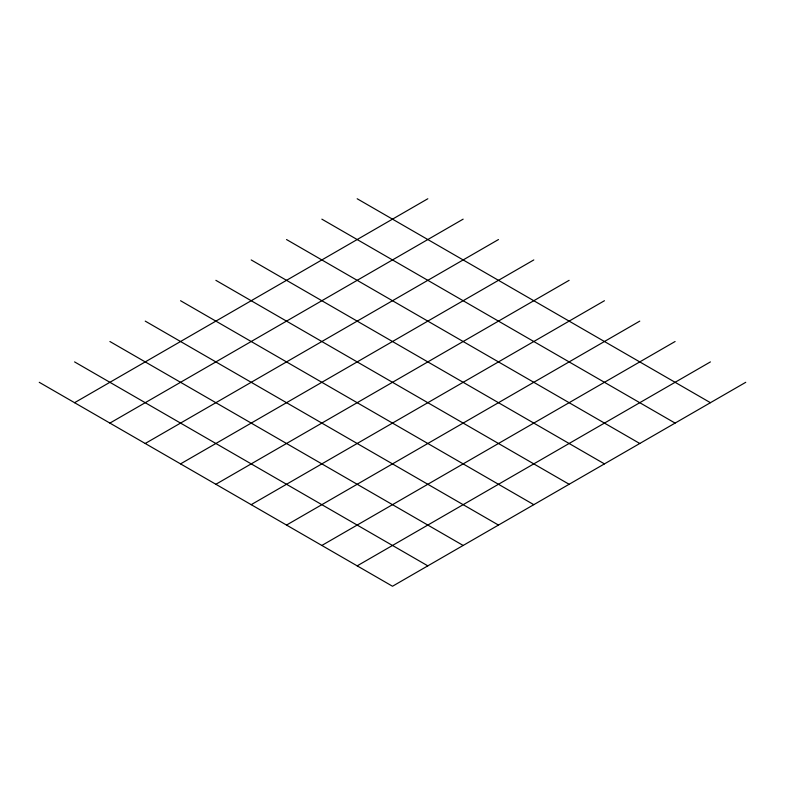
<?xml version="1.0" encoding="UTF-8"?>
<svg xmlns="http://www.w3.org/2000/svg" width="785" height="785" viewBox="0 0 785 785"><rect width="100%" height="100%" fill="white"/><g stroke="black" fill="none" stroke-linecap="round" stroke-linejoin="round"><path stroke-width="1.18" d="M74.575 402.695L427.825 198.752M109.9 423.095L463.15 219.143M145.225 443.486L498.475 239.543M180.55 463.886L533.8 259.933M215.875 484.276L569.125 280.333M251.2 504.667L604.45 300.724M286.525 525.067L639.775 321.114M321.85 545.457L675.1 341.514M357.175 565.857L710.425 361.905M745.75 382.305L392.5 586.248L39.25 382.305M357.175 198.752L710.425 402.695M321.85 219.143L675.1 423.095M286.525 239.543L639.775 443.486M251.2 259.933L604.45 463.886M215.875 280.333L569.125 484.276M180.55 300.724L533.8 504.667M145.225 321.114L498.475 525.067M109.9 341.514L463.15 545.457M74.575 361.905L427.825 565.857"/></g></svg>
